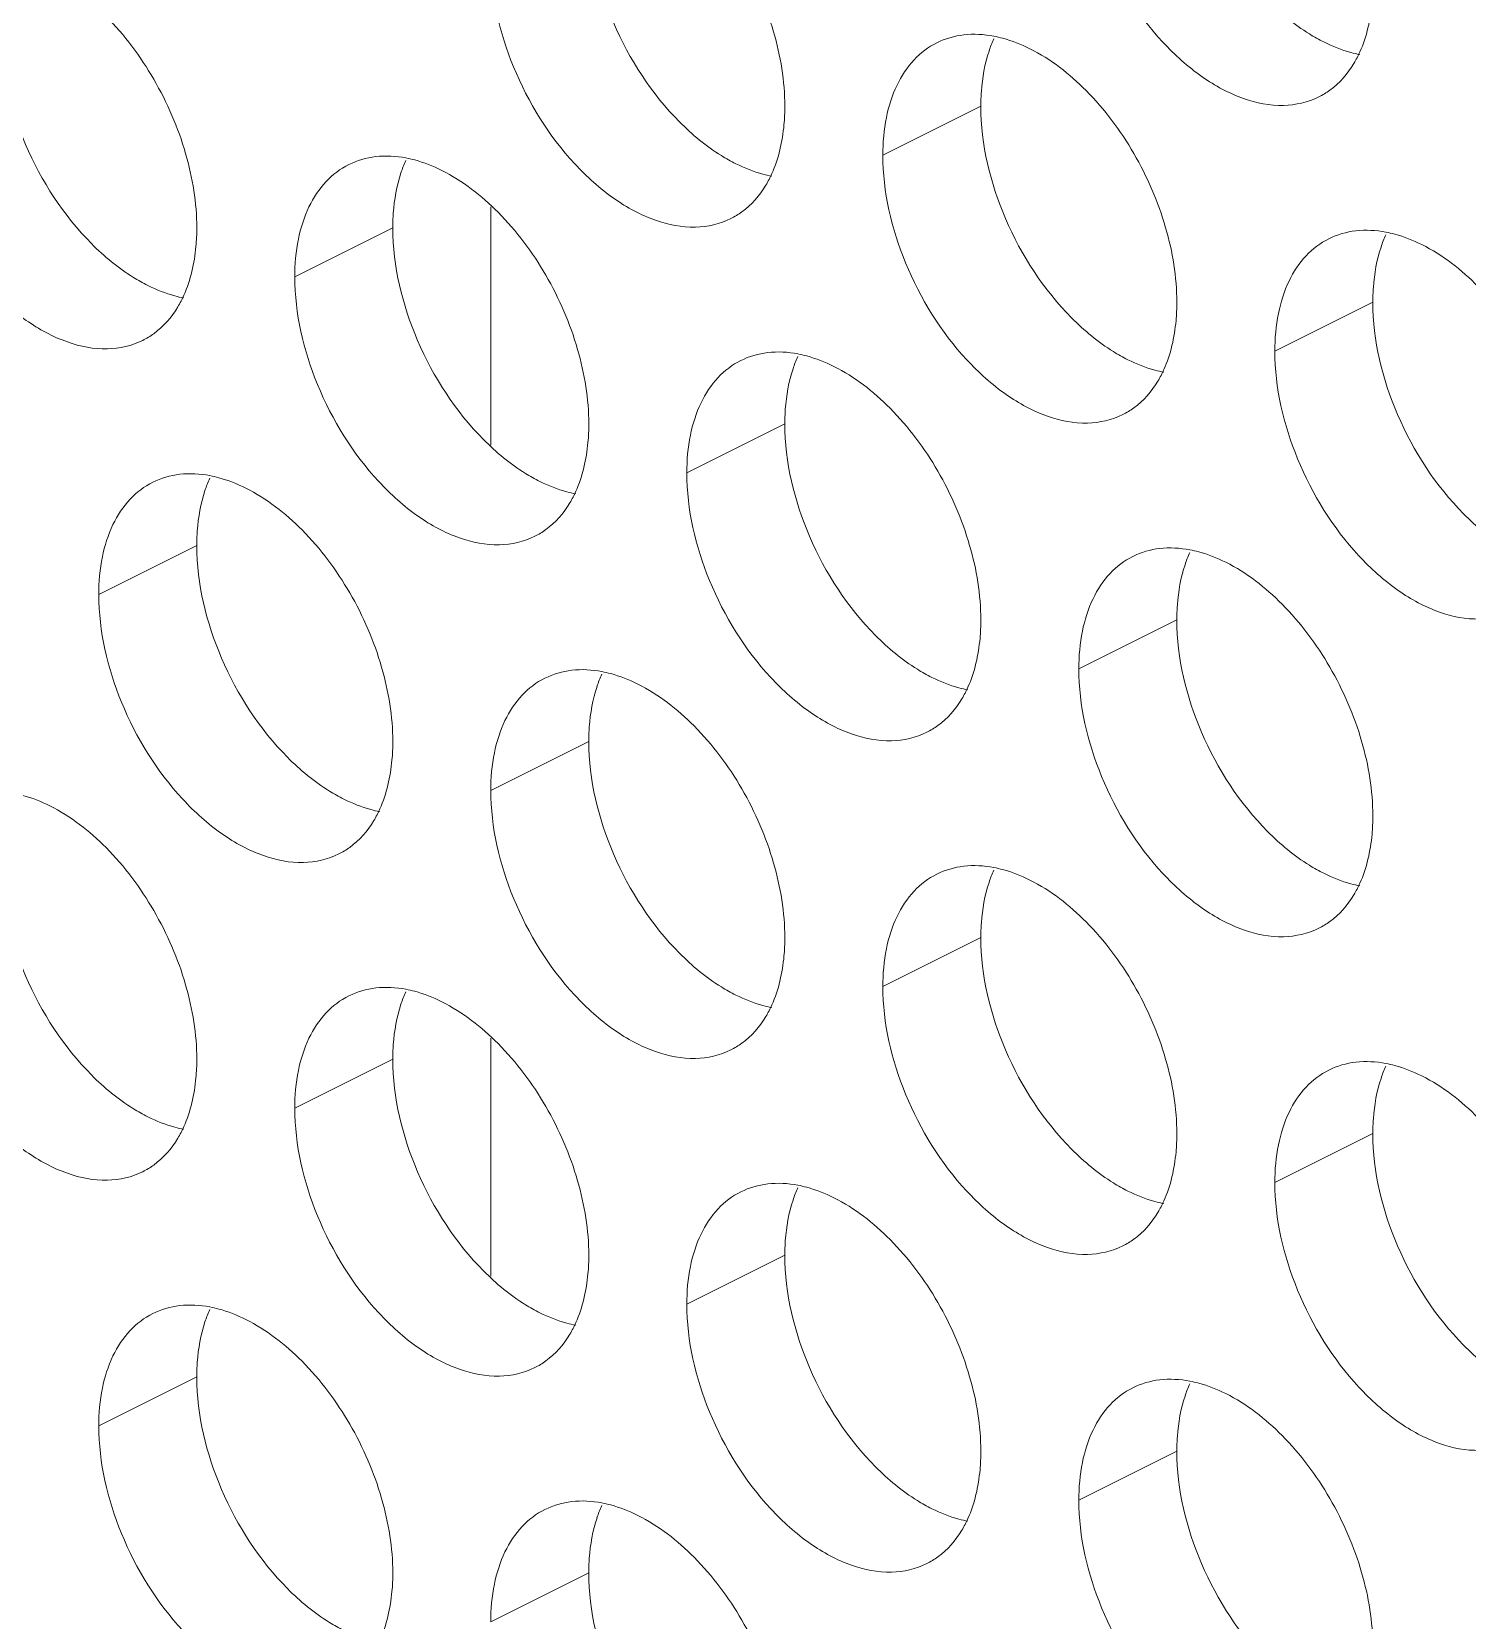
# Model space of a CAD drawing. Header units: millimetres. Extents: x 0 to 2524, y 0 to 1785.
# Drawn here: x 1816.08 to 1824.37, y 881.37 to 890.54 of the extents above; entities that cross this region are included whole.
import ezdxf

# ---------------------------------------------------------------- set-up
doc = ezdxf.new("R2010")
doc.units = ezdxf.units.MM
doc.header["$LTSCALE"] = 0.1
doc.layers.add('标注', color=251, linetype='Continuous', lineweight=9)

msp = doc.modelspace()

# ---------------------------------------------------------------- linework, layer by layer
at = {"layer": '标注'}
for p, q in [((1821.5588, 890.1113), (1820.9931, 889.8285)), ((1818.7303, 888.1552), (1818.7303, 889.5302)), ((1818.1647, 889.4084), (1817.599, 889.1255)), ((1823.8215, 888.9799), (1823.2558, 888.6971)), ((1820.4274, 888.277), (1819.8617, 887.9942)), ((1817.0333, 887.5741), (1816.4676, 887.2912)), ((1822.6901, 887.1456), (1822.1245, 886.8628)), ((1819.296, 886.4427), (1818.7303, 886.1598)), ((1821.5588, 885.3113), (1820.9931, 885.0285)), ((1818.7303, 883.3552), (1818.7303, 884.7302)), ((1818.1647, 884.6084), (1817.599, 884.3255)), ((1823.8215, 884.1799), (1823.2558, 883.8971)), ((1820.4274, 883.477), (1819.8617, 883.1942)), ((1817.0333, 882.7741), (1816.4676, 882.4912)), ((1822.6901, 882.3456), (1822.1245, 882.0628)), ((1819.296, 881.6427), (1818.7303, 881.3598))]:
    msp.add_line(p, q, dxfattribs=at)
for centre, radius, start, end in [((1822.3033, 890.2002), 0.734, 155.87957, 161.78032), ((1823.3072, 890.5708), 0.4532, 296.52559, 305.90341), ((1818.9092, 889.4973), 0.734, 155.87957, 161.78032), ((1819.9131, 889.8679), 0.4532, 296.52559, 305.90341), ((1824.566, 889.0689), 0.734, 155.87957, 161.78032), ((1816.519, 889.1649), 0.4532, 296.52559, 305.90341), ((1821.1719, 888.3659), 0.734, 155.87957, 161.78032), ((1822.1758, 888.7365), 0.4532, 296.52559, 305.90341), ((1817.7778, 887.663), 0.734, 155.87957, 161.78032), ((1818.7817, 888.0335), 0.4532, 296.52559, 305.90341), ((1823.4347, 887.2346), 0.734, 155.87957, 161.78032), ((1820.0405, 886.5316), 0.734, 155.87957, 161.78032), ((1821.0445, 886.9022), 0.4532, 296.52559, 305.90341), ((1817.6503, 886.1992), 0.4532, 296.52559, 305.90341), ((1822.3033, 885.4002), 0.734, 155.87957, 161.78032), ((1823.3072, 885.7708), 0.4532, 296.52559, 305.90341), ((1818.9092, 884.6973), 0.734, 155.87957, 161.78032), ((1819.9131, 885.0679), 0.4532, 296.52559, 305.90341), ((1824.566, 884.2689), 0.734, 155.87957, 161.78032), ((1816.519, 884.3649), 0.4532, 296.52559, 305.90341), ((1821.1719, 883.5659), 0.734, 155.87957, 161.78032), ((1822.1758, 883.9365), 0.4532, 296.52559, 305.90341), ((1817.7778, 882.863), 0.734, 155.87957, 161.78032), ((1818.7817, 883.2335), 0.4532, 296.52559, 305.90341), ((1823.4347, 882.4346), 0.734, 155.87957, 161.78032), ((1820.0405, 881.7316), 0.734, 155.87957, 161.78032), ((1821.0445, 882.1022), 0.4532, 296.52559, 305.90341)]:
    msp.add_arc(centre, radius, start, end, dxfattribs=at)
for points, knots in [([(1823.5096, 890.1653), (1823.447, 890.134), (1823.2971, 890.1001), (1823.0593, 890.1478), (1822.8209, 890.2785), (1822.5131, 890.556), (1822.2271, 891.0187), (1822.1245, 891.4511), (1822.1245, 891.6628)], [0, 0, 0, 0, 0.090718, 0.191742, 0.308104, 0.439279, 0.725532, 1, 1, 1, 1]), ([(1819.5789, 891.5748), (1819.6995, 891.5145), (1819.9301, 891.3341), (1820.1963, 890.9761), (1820.3774, 890.5573), (1820.4274, 890.2563), (1820.4274, 890.1113)], [0, 0, 0, 0, 0.229676, 0.488215, 0.753207, 1, 1, 1, 1]), ([(1819.8198, 890.0207), (1819.6583, 890.1834), (1819.4073, 890.5706), (1819.296, 891.0212), (1819.296, 891.2427)], [0, 0, 0, 0, 0.508684, 1, 1, 1, 1]), ([(1820.1155, 889.4623), (1820.0529, 889.4311), (1819.903, 889.3971), (1819.6652, 889.4449), (1819.4268, 889.5755), (1819.119, 889.8531), (1818.833, 890.3158), (1818.7303, 890.7482), (1818.7303, 890.9598)], [0, 0, 0, 0, 0.090718, 0.191742, 0.308104, 0.439279, 0.725532, 1, 1, 1, 1]), ([(1816.1848, 890.8719), (1816.3054, 890.8115), (1816.5359, 890.6312), (1816.8021, 890.2731), (1816.9833, 889.8544), (1817.0333, 889.5533), (1817.0333, 889.4084)], [0, 0, 0, 0, 0.229676, 0.488215, 0.753207, 1, 1, 1, 1]), ([(1823.8215, 890.8143), (1823.8215, 890.7786), (1823.8158, 890.6464), (1823.7866, 890.5138), (1823.7469, 890.4254)], [0, 0, 0, 0, 0.268874, 1, 1, 1, 1]), ([(1823.5387, 890.4821), (1823.5103, 890.4963), (1823.3923, 890.5628), (1823.2868, 890.6502), (1823.214, 890.7236)], [0, 0, 0, 0, 0.235002, 1, 1, 1, 1]), ([(1816.4257, 889.3177), (1816.2642, 889.4805), (1816.0132, 889.8676), (1815.9019, 890.3182), (1815.9019, 890.5397)], [0, 0, 0, 0, 0.508684, 1, 1, 1, 1]), ([(1820.9931, 889.8285), (1820.9931, 889.9013), (1821.0051, 890.0403), (1821.0641, 890.2304), (1821.1635, 890.3826), (1821.2561, 890.4531), (1821.305, 890.4775)], [0, 0, 0, 0, 0.289235, 0.54966, 0.782932, 1, 1, 1, 1]), ([(1821.305, 890.4775), (1821.3533, 890.5016), (1821.4634, 890.5333), (1821.5771, 890.5265), (1821.6339, 890.5156)], [0, 0, 0, 0, 0.482538, 1, 1, 1, 1]), ([(1821.6339, 890.5156), (1821.6511, 890.5123), (1821.7227, 890.4957), (1821.7916, 890.4684), (1821.8416, 890.4434)], [0, 0, 0, 0, 0.238696, 1, 1, 1, 1]), ([(1823.7464, 890.41), (1823.7292, 890.4132), (1823.6576, 890.4299), (1823.5887, 890.4571), (1823.5387, 890.4821)], [0, 0, 0, 0, 0.238696, 1, 1, 1, 1]), ([(1821.5588, 890.1113), (1821.5588, 890.1397), (1821.5625, 890.2472), (1821.5813, 890.3546), (1821.6061, 890.4297)], [0, 0, 0, 0, 0.264225, 1, 1, 1, 1]), ([(1821.8416, 890.4434), (1821.9623, 890.3831), (1822.1928, 890.2028), (1822.459, 889.8447), (1822.6401, 889.426), (1822.6901, 889.1249), (1822.6901, 888.9799)], [0, 0, 0, 0, 0.229676, 0.488215, 0.753207, 1, 1, 1, 1]), ([(1823.7469, 890.4254), (1823.7366, 890.4025), (1823.6933, 890.3185), (1823.6292, 890.2444), (1823.573, 890.2037)], [0, 0, 0, 0, 0.265525, 1, 1, 1, 1]), ([(1816.7214, 888.7594), (1816.6588, 888.7282), (1816.5089, 888.6942), (1816.2711, 888.742), (1816.0326, 888.8726), (1815.7249, 889.1501), (1815.4388, 889.6128), (1815.3362, 890.0452), (1815.3362, 890.2569)], [0, 0, 0, 0, 0.090718, 0.191742, 0.308104, 0.439279, 0.725532, 1, 1, 1, 1]), ([(1820.4274, 890.1113), (1820.4274, 890.0757), (1820.4217, 889.9434), (1820.3925, 889.8108), (1820.3528, 889.7224)], [0, 0, 0, 0, 0.268874, 1, 1, 1, 1]), ([(1822.0826, 888.8893), (1821.921, 889.0521), (1821.67, 889.4392), (1821.5588, 889.8898), (1821.5588, 890.1113)], [0, 0, 0, 0, 0.508684, 1, 1, 1, 1]), ([(1820.1446, 889.7792), (1820.1161, 889.7934), (1819.9982, 889.8599), (1819.8927, 889.9472), (1819.8198, 890.0207)], [0, 0, 0, 0, 0.235002, 1, 1, 1, 1]), ([(1822.3782, 888.331), (1822.3156, 888.2997), (1822.1657, 888.2658), (1821.9279, 888.3135), (1821.6895, 888.4442), (1821.3817, 888.7217), (1821.0957, 889.1844), (1820.9931, 889.6168), (1820.9931, 889.8285)], [0, 0, 0, 0, 0.090718, 0.191742, 0.308104, 0.439279, 0.725532, 1, 1, 1, 1]), ([(1817.599, 889.1255), (1817.599, 889.1984), (1817.611, 889.3373), (1817.67, 889.5275), (1817.7694, 889.6797), (1817.862, 889.7501), (1817.9109, 889.7745)], [0, 0, 0, 0, 0.289235, 0.54966, 0.782932, 1, 1, 1, 1]), ([(1817.9109, 889.7745), (1817.9592, 889.7986), (1818.0693, 889.8304), (1818.1829, 889.8236), (1818.2398, 889.8127)], [0, 0, 0, 0, 0.482538, 1, 1, 1, 1]), ([(1818.2398, 889.8127), (1818.257, 889.8094), (1818.3286, 889.7928), (1818.3975, 889.7655), (1818.4475, 889.7405)], [0, 0, 0, 0, 0.238696, 1, 1, 1, 1]), ([(1818.4475, 889.7405), (1818.5682, 889.6802), (1818.7987, 889.4998), (1819.0649, 889.1417), (1819.246, 888.723), (1819.296, 888.4219), (1819.296, 888.277)], [0, 0, 0, 0, 0.229676, 0.488215, 0.753207, 1, 1, 1, 1]), ([(1820.3523, 889.707), (1820.335, 889.7103), (1820.2635, 889.7269), (1820.1946, 889.7542), (1820.1446, 889.7792)], [0, 0, 0, 0, 0.238696, 1, 1, 1, 1]), ([(1818.1647, 889.4084), (1818.1647, 889.4368), (1818.1684, 889.5442), (1818.1872, 889.6517), (1818.212, 889.7268)], [0, 0, 0, 0, 0.264225, 1, 1, 1, 1]), ([(1820.3528, 889.7224), (1820.3425, 889.6996), (1820.2992, 889.6156), (1820.2351, 889.5414), (1820.1789, 889.5007)], [0, 0, 0, 0, 0.265525, 1, 1, 1, 1]), ([(1817.0333, 889.4084), (1817.0333, 889.3727), (1817.0276, 889.2405), (1816.9984, 889.1079), (1816.9587, 889.0195)], [0, 0, 0, 0, 0.268874, 1, 1, 1, 1]), ([(1818.6885, 888.1863), (1818.5269, 888.3491), (1818.2759, 888.7363), (1818.1647, 889.1869), (1818.1647, 889.4084)], [0, 0, 0, 0, 0.508684, 1, 1, 1, 1]), ([(1823.5677, 889.3461), (1823.6161, 889.3702), (1823.7261, 889.4019), (1823.8398, 889.3951), (1823.8967, 889.3842)], [0, 0, 0, 0, 0.482538, 1, 1, 1, 1]), ([(1823.8967, 889.3842), (1823.9139, 889.381), (1823.9855, 889.3643), (1824.0544, 889.3371), (1824.1044, 889.3121)], [0, 0, 0, 0, 0.238696, 1, 1, 1, 1]), ([(1816.7504, 889.0762), (1816.722, 889.0905), (1816.6041, 889.157), (1816.4986, 889.2443), (1816.4257, 889.3177)], [0, 0, 0, 0, 0.235002, 1, 1, 1, 1]), ([(1823.2558, 888.6971), (1823.2558, 888.77), (1823.2678, 888.9089), (1823.3269, 889.0991), (1823.4262, 889.2513), (1823.5188, 889.3217), (1823.5677, 889.3461)], [0, 0, 0, 0, 0.289235, 0.54966, 0.782932, 1, 1, 1, 1]), ([(1823.8215, 888.9799), (1823.8215, 889.0084), (1823.8252, 889.1158), (1823.844, 889.2232), (1823.8689, 889.2984)], [0, 0, 0, 0, 0.264225, 1, 1, 1, 1]), ([(1824.1044, 889.3121), (1824.225, 889.2517), (1824.4555, 889.0714), (1824.7217, 888.7133), (1824.9029, 888.2946), (1824.9529, 887.9935), (1824.9529, 887.8486)], [0, 0, 0, 0, 0.229676, 0.488215, 0.753207, 1, 1, 1, 1]), ([(1818.9841, 887.628), (1818.9215, 887.5968), (1818.7716, 887.5628), (1818.5338, 887.6106), (1818.2954, 887.7412), (1817.9876, 888.0188), (1817.7016, 888.4815), (1817.599, 888.9139), (1817.599, 889.1255)], [0, 0, 0, 0, 0.090718, 0.191742, 0.308104, 0.439279, 0.725532, 1, 1, 1, 1]), ([(1816.9581, 889.0041), (1816.9409, 889.0074), (1816.8694, 889.024), (1816.8004, 889.0512), (1816.7504, 889.0762)], [0, 0, 0, 0, 0.238696, 1, 1, 1, 1]), ([(1816.9587, 889.0195), (1816.9484, 888.9966), (1816.9051, 888.9126), (1816.841, 888.8385), (1816.7848, 888.7978)], [0, 0, 0, 0, 0.265525, 1, 1, 1, 1]), ([(1822.6901, 888.9799), (1822.6901, 888.9443), (1822.6845, 888.8121), (1822.6552, 888.6794), (1822.6155, 888.5911)], [0, 0, 0, 0, 0.268874, 1, 1, 1, 1]), ([(1824.3453, 887.7579), (1824.1838, 887.9207), (1823.9328, 888.3078), (1823.8215, 888.7584), (1823.8215, 888.9799)], [0, 0, 0, 0, 0.508684, 1, 1, 1, 1]), ([(1822.4073, 888.6478), (1822.3789, 888.662), (1822.261, 888.7285), (1822.1555, 888.8159), (1822.0826, 888.8893)], [0, 0, 0, 0, 0.235002, 1, 1, 1, 1]), ([(1819.8617, 887.9942), (1819.8617, 888.067), (1819.8737, 888.2059), (1819.9328, 888.3961), (1820.0321, 888.5483), (1820.1247, 888.6187), (1820.1736, 888.6431)], [0, 0, 0, 0, 0.289235, 0.54966, 0.782932, 1, 1, 1, 1]), ([(1820.1736, 888.6431), (1820.2219, 888.6672), (1820.332, 888.699), (1820.4457, 888.6922), (1820.5026, 888.6813)], [0, 0, 0, 0, 0.482538, 1, 1, 1, 1]), ([(1820.5026, 888.6813), (1820.5198, 888.678), (1820.5913, 888.6614), (1820.6602, 888.6341), (1820.7102, 888.6091)], [0, 0, 0, 0, 0.238696, 1, 1, 1, 1]), ([(1822.615, 888.5756), (1822.5978, 888.5789), (1822.5262, 888.5955), (1822.4573, 888.6228), (1822.4073, 888.6478)], [0, 0, 0, 0, 0.238696, 1, 1, 1, 1]), ([(1824.641, 887.1996), (1824.5784, 887.1684), (1824.4285, 887.1344), (1824.1907, 887.1822), (1823.9522, 887.3128), (1823.6445, 887.5903), (1823.3584, 888.053), (1823.2558, 888.4854), (1823.2558, 888.6971)], [0, 0, 0, 0, 0.090718, 0.191742, 0.308104, 0.439279, 0.725532, 1, 1, 1, 1]), ([(1820.4274, 888.277), (1820.4274, 888.3054), (1820.4311, 888.4129), (1820.4499, 888.5203), (1820.4747, 888.5954)], [0, 0, 0, 0, 0.264225, 1, 1, 1, 1]), ([(1820.7102, 888.6091), (1820.8309, 888.5488), (1821.0614, 888.3684), (1821.3276, 888.0104), (1821.5088, 887.5916), (1821.5588, 887.2906), (1821.5588, 887.1456)], [0, 0, 0, 0, 0.229676, 0.488215, 0.753207, 1, 1, 1, 1]), ([(1822.6155, 888.5911), (1822.6052, 888.5682), (1822.562, 888.4842), (1822.4978, 888.4101), (1822.4416, 888.3694)], [0, 0, 0, 0, 0.265525, 1, 1, 1, 1]), ([(1819.296, 888.277), (1819.296, 888.2414), (1819.2903, 888.1091), (1819.2611, 887.9765), (1819.2214, 887.8881)], [0, 0, 0, 0, 0.268874, 1, 1, 1, 1]), ([(1820.9512, 887.055), (1820.7896, 887.2177), (1820.5386, 887.6049), (1820.4274, 888.0555), (1820.4274, 888.277)], [0, 0, 0, 0, 0.508684, 1, 1, 1, 1]), ([(1819.0132, 887.9449), (1818.9848, 887.9591), (1818.8668, 888.0256), (1818.7614, 888.1129), (1818.6885, 888.1863)], [0, 0, 0, 0, 0.235002, 1, 1, 1, 1]), ([(1821.2469, 886.4966), (1821.1843, 886.4654), (1821.0343, 886.4314), (1820.7965, 886.4792), (1820.5581, 886.6098), (1820.2503, 886.8874), (1819.9643, 887.3501), (1819.8617, 887.7825), (1819.8617, 887.9942)], [0, 0, 0, 0, 0.090718, 0.191742, 0.308104, 0.439279, 0.725532, 1, 1, 1, 1]), ([(1816.4676, 887.2912), (1816.4676, 887.3641), (1816.4796, 887.503), (1816.5386, 887.6932), (1816.638, 887.8454), (1816.7306, 887.9158), (1816.7795, 887.9402)], [0, 0, 0, 0, 0.289235, 0.54966, 0.782932, 1, 1, 1, 1]), ([(1816.7795, 887.9402), (1816.8278, 887.9643), (1816.9379, 887.9961), (1817.0516, 887.9892), (1817.1084, 887.9784)], [0, 0, 0, 0, 0.482538, 1, 1, 1, 1]), ([(1817.1084, 887.9784), (1817.1257, 887.9751), (1817.1972, 887.9585), (1817.2661, 887.9312), (1817.3161, 887.9062)], [0, 0, 0, 0, 0.238696, 1, 1, 1, 1]), ([(1817.3161, 887.9062), (1817.4368, 887.8459), (1817.6673, 887.6655), (1817.9335, 887.3074), (1818.1146, 886.8887), (1818.1647, 886.5876), (1818.1647, 886.4427)], [0, 0, 0, 0, 0.229676, 0.488215, 0.753207, 1, 1, 1, 1]), ([(1819.2209, 887.8727), (1819.2037, 887.876), (1819.1321, 887.8926), (1819.0632, 887.9199), (1819.0132, 887.9449)], [0, 0, 0, 0, 0.238696, 1, 1, 1, 1]), ([(1817.0333, 887.5741), (1817.0333, 887.6025), (1817.037, 887.7099), (1817.0558, 887.8173), (1817.0806, 887.8925)], [0, 0, 0, 0, 0.264225, 1, 1, 1, 1]), ([(1819.2214, 887.8881), (1819.2111, 887.8652), (1819.1679, 887.7813), (1819.1037, 887.7071), (1819.0475, 887.6664)], [0, 0, 0, 0, 0.265525, 1, 1, 1, 1]), ([(1824.67, 887.5164), (1824.6416, 887.5307), (1824.5237, 887.5972), (1824.4182, 887.6845), (1824.3453, 887.7579)], [0, 0, 0, 0, 0.235002, 1, 1, 1, 1]), ([(1817.5571, 886.352), (1817.3955, 886.5148), (1817.1445, 886.902), (1817.0333, 887.3525), (1817.0333, 887.5741)], [0, 0, 0, 0, 0.508684, 1, 1, 1, 1]), ([(1822.4364, 887.5118), (1822.4847, 887.5359), (1822.5948, 887.5676), (1822.7084, 887.5608), (1822.7653, 887.5499)], [0, 0, 0, 0, 0.482538, 1, 1, 1, 1]), ([(1822.7653, 887.5499), (1822.7825, 887.5466), (1822.8541, 887.53), (1822.923, 887.5028), (1822.973, 887.4778)], [0, 0, 0, 0, 0.238696, 1, 1, 1, 1]), ([(1822.1245, 886.8628), (1822.1245, 886.9356), (1822.1365, 887.0746), (1822.1955, 887.2647), (1822.2949, 887.417), (1822.3874, 887.4874), (1822.4364, 887.5118)], [0, 0, 0, 0, 0.289235, 0.54966, 0.782932, 1, 1, 1, 1]), ([(1822.6901, 887.1456), (1822.6901, 887.174), (1822.6938, 887.2815), (1822.7126, 887.3889), (1822.7375, 887.464)], [0, 0, 0, 0, 0.264225, 1, 1, 1, 1]), ([(1822.973, 887.4778), (1823.0936, 887.4174), (1823.3242, 887.2371), (1823.5904, 886.879), (1823.7715, 886.4603), (1823.8215, 886.1592), (1823.8215, 886.0143)], [0, 0, 0, 0, 0.229676, 0.488215, 0.753207, 1, 1, 1, 1]), ([(1817.8528, 885.7937), (1817.7902, 885.7625), (1817.6402, 885.7285), (1817.4024, 885.7763), (1817.164, 885.9069), (1816.8562, 886.1845), (1816.5702, 886.6472), (1816.4676, 887.0796), (1816.4676, 887.2912)], [0, 0, 0, 0, 0.090718, 0.191742, 0.308104, 0.439279, 0.725532, 1, 1, 1, 1]), ([(1821.5588, 887.1456), (1821.5588, 887.11), (1821.5531, 886.9778), (1821.5239, 886.8451), (1821.4842, 886.7568)], [0, 0, 0, 0, 0.268874, 1, 1, 1, 1]), ([(1823.214, 885.9236), (1823.0524, 886.0864), (1822.8014, 886.4735), (1822.6901, 886.9241), (1822.6901, 887.1456)], [0, 0, 0, 0, 0.508684, 1, 1, 1, 1]), ([(1821.2759, 886.8135), (1821.2475, 886.8277), (1821.1296, 886.8942), (1821.0241, 886.9816), (1820.9512, 887.055)], [0, 0, 0, 0, 0.235002, 1, 1, 1, 1]), ([(1818.7303, 886.1598), (1818.7303, 886.2327), (1818.7424, 886.3716), (1818.8014, 886.5618), (1818.9008, 886.714), (1818.9933, 886.7844), (1819.0423, 886.8088)], [0, 0, 0, 0, 0.289235, 0.54966, 0.782932, 1, 1, 1, 1]), ([(1819.0423, 886.8088), (1819.0906, 886.8329), (1819.2006, 886.8647), (1819.3143, 886.8579), (1819.3712, 886.847)], [0, 0, 0, 0, 0.482538, 1, 1, 1, 1]), ([(1819.3712, 886.847), (1819.3884, 886.8437), (1819.46, 886.8271), (1819.5289, 886.7998), (1819.5789, 886.7748)], [0, 0, 0, 0, 0.238696, 1, 1, 1, 1]), ([(1821.4836, 886.7413), (1821.4664, 886.7446), (1821.3948, 886.7612), (1821.3259, 886.7885), (1821.2759, 886.8135)], [0, 0, 0, 0, 0.238696, 1, 1, 1, 1]), ([(1823.5096, 885.3653), (1823.447, 885.334), (1823.2971, 885.3001), (1823.0593, 885.3478), (1822.8209, 885.4785), (1822.5131, 885.756), (1822.2271, 886.2187), (1822.1245, 886.6511), (1822.1245, 886.8628)], [0, 0, 0, 0, 0.090718, 0.191742, 0.308104, 0.439279, 0.725532, 1, 1, 1, 1]), ([(1819.296, 886.4427), (1819.296, 886.4711), (1819.2997, 886.5786), (1819.3185, 886.686), (1819.3434, 886.7611)], [0, 0, 0, 0, 0.264225, 1, 1, 1, 1]), ([(1819.5789, 886.7748), (1819.6995, 886.7145), (1819.9301, 886.5341), (1820.1963, 886.1761), (1820.3774, 885.7573), (1820.4274, 885.4563), (1820.4274, 885.3113)], [0, 0, 0, 0, 0.229676, 0.488215, 0.753207, 1, 1, 1, 1]), ([(1821.4842, 886.7568), (1821.4739, 886.7339), (1821.4306, 886.6499), (1821.3665, 886.5758), (1821.3102, 886.535)], [0, 0, 0, 0, 0.265525, 1, 1, 1, 1]), ([(1818.1647, 886.4427), (1818.1647, 886.4071), (1818.159, 886.2748), (1818.1297, 886.1422), (1818.09, 886.0538)], [0, 0, 0, 0, 0.268874, 1, 1, 1, 1]), ([(1819.8198, 885.2207), (1819.6583, 885.3834), (1819.4073, 885.7706), (1819.296, 886.2212), (1819.296, 886.4427)], [0, 0, 0, 0, 0.508684, 1, 1, 1, 1]), ([(1817.8818, 886.1106), (1817.8534, 886.1248), (1817.7355, 886.1913), (1817.63, 886.2786), (1817.5571, 886.352)], [0, 0, 0, 0, 0.235002, 1, 1, 1, 1]), ([(1820.1155, 884.6623), (1820.0529, 884.6311), (1819.903, 884.5971), (1819.6652, 884.6449), (1819.4268, 884.7755), (1819.119, 885.0531), (1818.833, 885.5158), (1818.7303, 885.9482), (1818.7303, 886.1598)], [0, 0, 0, 0, 0.090718, 0.191742, 0.308104, 0.439279, 0.725532, 1, 1, 1, 1]), ([(1815.9771, 886.144), (1815.9943, 886.1408), (1816.0659, 886.1241), (1816.1348, 886.0969), (1816.1848, 886.0719)], [0, 0, 0, 0, 0.238696, 1, 1, 1, 1]), ([(1816.1848, 886.0719), (1816.3054, 886.0115), (1816.5359, 885.8312), (1816.8021, 885.4731), (1816.9833, 885.0544), (1817.0333, 884.7533), (1817.0333, 884.6084)], [0, 0, 0, 0, 0.229676, 0.488215, 0.753207, 1, 1, 1, 1]), ([(1818.0895, 886.0384), (1818.0723, 886.0417), (1818.0007, 886.0583), (1817.9318, 886.0856), (1817.8818, 886.1106)], [0, 0, 0, 0, 0.238696, 1, 1, 1, 1]), ([(1818.09, 886.0538), (1818.0798, 886.0309), (1818.0365, 885.9469), (1817.9724, 885.8728), (1817.9161, 885.8321)], [0, 0, 0, 0, 0.265525, 1, 1, 1, 1]), ([(1823.8215, 886.0143), (1823.8215, 885.9786), (1823.8158, 885.8464), (1823.7866, 885.7138), (1823.7469, 885.6254)], [0, 0, 0, 0, 0.268874, 1, 1, 1, 1]), ([(1823.5387, 885.6821), (1823.5103, 885.6963), (1823.3923, 885.7628), (1823.2868, 885.8502), (1823.214, 885.9236)], [0, 0, 0, 0, 0.235002, 1, 1, 1, 1]), ([(1816.4257, 884.5177), (1816.2642, 884.6805), (1816.0132, 885.0676), (1815.9019, 885.5182), (1815.9019, 885.7397)], [0, 0, 0, 0, 0.508684, 1, 1, 1, 1]), ([(1821.305, 885.6775), (1821.3533, 885.7016), (1821.4634, 885.7333), (1821.5771, 885.7265), (1821.6339, 885.7156)], [0, 0, 0, 0, 0.482538, 1, 1, 1, 1]), ([(1821.6339, 885.7156), (1821.6511, 885.7123), (1821.7227, 885.6957), (1821.7916, 885.6684), (1821.8416, 885.6434)], [0, 0, 0, 0, 0.238696, 1, 1, 1, 1]), ([(1820.9931, 885.0285), (1820.9931, 885.1013), (1821.0051, 885.2403), (1821.0641, 885.4304), (1821.1635, 885.5826), (1821.2561, 885.6531), (1821.305, 885.6775)], [0, 0, 0, 0, 0.289235, 0.54966, 0.782932, 1, 1, 1, 1]), ([(1821.5588, 885.3113), (1821.5588, 885.3397), (1821.5625, 885.4472), (1821.5813, 885.5546), (1821.6061, 885.6297)], [0, 0, 0, 0, 0.264225, 1, 1, 1, 1]), ([(1821.8416, 885.6434), (1821.9623, 885.5831), (1822.1928, 885.4028), (1822.459, 885.0447), (1822.6401, 884.626), (1822.6901, 884.3249), (1822.6901, 884.1799)], [0, 0, 0, 0, 0.229676, 0.488215, 0.753207, 1, 1, 1, 1]), ([(1823.7464, 885.61), (1823.7292, 885.6132), (1823.6576, 885.6299), (1823.5887, 885.6571), (1823.5387, 885.6821)], [0, 0, 0, 0, 0.238696, 1, 1, 1, 1]), ([(1823.7469, 885.6254), (1823.7366, 885.6025), (1823.6933, 885.5185), (1823.6292, 885.4444), (1823.573, 885.4037)], [0, 0, 0, 0, 0.265525, 1, 1, 1, 1]), ([(1816.7214, 883.9594), (1816.6588, 883.9282), (1816.5089, 883.8942), (1816.2711, 883.942), (1816.0326, 884.0726), (1815.7249, 884.3501), (1815.4388, 884.8128), (1815.3362, 885.2452), (1815.3362, 885.4569)], [0, 0, 0, 0, 0.090718, 0.191742, 0.308104, 0.439279, 0.725532, 1, 1, 1, 1]), ([(1820.4274, 885.3113), (1820.4274, 885.2757), (1820.4217, 885.1434), (1820.3925, 885.0108), (1820.3528, 884.9224)], [0, 0, 0, 0, 0.268874, 1, 1, 1, 1]), ([(1822.0826, 884.0893), (1821.921, 884.2521), (1821.67, 884.6392), (1821.5588, 885.0898), (1821.5588, 885.3113)], [0, 0, 0, 0, 0.508684, 1, 1, 1, 1]), ([(1820.1446, 884.9792), (1820.1161, 884.9934), (1819.9982, 885.0599), (1819.8927, 885.1472), (1819.8198, 885.2207)], [0, 0, 0, 0, 0.235002, 1, 1, 1, 1]), ([(1817.599, 884.3255), (1817.599, 884.3984), (1817.611, 884.5373), (1817.67, 884.7275), (1817.7694, 884.8797), (1817.862, 884.9501), (1817.9109, 884.9745)], [0, 0, 0, 0, 0.289235, 0.54966, 0.782932, 1, 1, 1, 1]), ([(1817.9109, 884.9745), (1817.9592, 884.9986), (1818.0693, 885.0304), (1818.1829, 885.0236), (1818.2398, 885.0127)], [0, 0, 0, 0, 0.482538, 1, 1, 1, 1]), ([(1818.2398, 885.0127), (1818.257, 885.0094), (1818.3286, 884.9928), (1818.3975, 884.9655), (1818.4475, 884.9405)], [0, 0, 0, 0, 0.238696, 1, 1, 1, 1]), ([(1820.3523, 884.907), (1820.335, 884.9103), (1820.2635, 884.9269), (1820.1946, 884.9542), (1820.1446, 884.9792)], [0, 0, 0, 0, 0.238696, 1, 1, 1, 1]), ([(1822.3782, 883.531), (1822.3156, 883.4997), (1822.1657, 883.4658), (1821.9279, 883.5135), (1821.6895, 883.6442), (1821.3817, 883.9217), (1821.0957, 884.3844), (1820.9931, 884.8168), (1820.9931, 885.0285)], [0, 0, 0, 0, 0.090718, 0.191742, 0.308104, 0.439279, 0.725532, 1, 1, 1, 1]), ([(1818.1647, 884.6084), (1818.1647, 884.6368), (1818.1684, 884.7442), (1818.1872, 884.8517), (1818.212, 884.9268)], [0, 0, 0, 0, 0.264225, 1, 1, 1, 1]), ([(1818.4475, 884.9405), (1818.5682, 884.8802), (1818.7987, 884.6998), (1819.0649, 884.3417), (1819.246, 883.923), (1819.296, 883.6219), (1819.296, 883.477)], [0, 0, 0, 0, 0.229676, 0.488215, 0.753207, 1, 1, 1, 1]), ([(1820.3528, 884.9224), (1820.3425, 884.8996), (1820.2992, 884.8156), (1820.2351, 884.7414), (1820.1789, 884.7007)], [0, 0, 0, 0, 0.265525, 1, 1, 1, 1]), ([(1817.0333, 884.6084), (1817.0333, 884.5727), (1817.0276, 884.4405), (1816.9984, 884.3079), (1816.9587, 884.2195)], [0, 0, 0, 0, 0.268874, 1, 1, 1, 1]), ([(1818.6885, 883.3863), (1818.5269, 883.5491), (1818.2759, 883.9363), (1818.1647, 884.3869), (1818.1647, 884.6084)], [0, 0, 0, 0, 0.508684, 1, 1, 1, 1]), ([(1816.7504, 884.2762), (1816.722, 884.2905), (1816.6041, 884.357), (1816.4986, 884.4443), (1816.4257, 884.5177)], [0, 0, 0, 0, 0.235002, 1, 1, 1, 1]), ([(1823.2558, 883.8971), (1823.2558, 883.97), (1823.2678, 884.1089), (1823.3269, 884.2991), (1823.4262, 884.4513), (1823.5188, 884.5217), (1823.5677, 884.5461)], [0, 0, 0, 0, 0.289235, 0.54966, 0.782932, 1, 1, 1, 1]), ([(1823.5677, 884.5461), (1823.6161, 884.5702), (1823.7261, 884.6019), (1823.8398, 884.5951), (1823.8967, 884.5842)], [0, 0, 0, 0, 0.482538, 1, 1, 1, 1]), ([(1823.8967, 884.5842), (1823.9139, 884.581), (1823.9855, 884.5643), (1824.0544, 884.5371), (1824.1044, 884.5121)], [0, 0, 0, 0, 0.238696, 1, 1, 1, 1]), ([(1824.1044, 884.5121), (1824.225, 884.4517), (1824.4555, 884.2714), (1824.7217, 883.9133), (1824.9029, 883.4946), (1824.9529, 883.1935), (1824.9529, 883.0486)], [0, 0, 0, 0, 0.229676, 0.488215, 0.753207, 1, 1, 1, 1]), ([(1823.8215, 884.1799), (1823.8215, 884.2084), (1823.8252, 884.3158), (1823.844, 884.4232), (1823.8689, 884.4984)], [0, 0, 0, 0, 0.264225, 1, 1, 1, 1]), ([(1818.9841, 882.828), (1818.9215, 882.7968), (1818.7716, 882.7628), (1818.5338, 882.8106), (1818.2954, 882.9412), (1817.9876, 883.2188), (1817.7016, 883.6815), (1817.599, 884.1139), (1817.599, 884.3255)], [0, 0, 0, 0, 0.090718, 0.191742, 0.308104, 0.439279, 0.725532, 1, 1, 1, 1]), ([(1816.9581, 884.2041), (1816.9409, 884.2074), (1816.8694, 884.224), (1816.8004, 884.2512), (1816.7504, 884.2762)], [0, 0, 0, 0, 0.238696, 1, 1, 1, 1]), ([(1816.9587, 884.2195), (1816.9484, 884.1966), (1816.9051, 884.1126), (1816.841, 884.0385), (1816.7848, 883.9978)], [0, 0, 0, 0, 0.265525, 1, 1, 1, 1]), ([(1822.6901, 884.1799), (1822.6901, 884.1443), (1822.6845, 884.0121), (1822.6552, 883.8794), (1822.6155, 883.7911)], [0, 0, 0, 0, 0.268874, 1, 1, 1, 1]), ([(1824.3453, 882.9579), (1824.1838, 883.1207), (1823.9328, 883.5078), (1823.8215, 883.9584), (1823.8215, 884.1799)], [0, 0, 0, 0, 0.508684, 1, 1, 1, 1]), ([(1822.4073, 883.8478), (1822.3789, 883.862), (1822.261, 883.9285), (1822.1555, 884.0159), (1822.0826, 884.0893)], [0, 0, 0, 0, 0.235002, 1, 1, 1, 1]), ([(1820.1736, 883.8431), (1820.2219, 883.8672), (1820.332, 883.899), (1820.4457, 883.8922), (1820.5026, 883.8813)], [0, 0, 0, 0, 0.482538, 1, 1, 1, 1]), ([(1820.5026, 883.8813), (1820.5198, 883.878), (1820.5913, 883.8614), (1820.6602, 883.8341), (1820.7102, 883.8091)], [0, 0, 0, 0, 0.238696, 1, 1, 1, 1]), ([(1824.641, 882.3996), (1824.5784, 882.3684), (1824.4285, 882.3344), (1824.1907, 882.3822), (1823.9522, 882.5128), (1823.6445, 882.7903), (1823.3584, 883.253), (1823.2558, 883.6854), (1823.2558, 883.8971)], [0, 0, 0, 0, 0.090718, 0.191742, 0.308104, 0.439279, 0.725532, 1, 1, 1, 1]), ([(1819.8617, 883.1942), (1819.8617, 883.267), (1819.8737, 883.4059), (1819.9328, 883.5961), (1820.0321, 883.7483), (1820.1247, 883.8187), (1820.1736, 883.8431)], [0, 0, 0, 0, 0.289235, 0.54966, 0.782932, 1, 1, 1, 1]), ([(1820.4274, 883.477), (1820.4274, 883.5054), (1820.4311, 883.6129), (1820.4499, 883.7203), (1820.4747, 883.7954)], [0, 0, 0, 0, 0.264225, 1, 1, 1, 1]), ([(1820.7102, 883.8091), (1820.8309, 883.7488), (1821.0614, 883.5684), (1821.3276, 883.2104), (1821.5088, 882.7916), (1821.5588, 882.4906), (1821.5588, 882.3456)], [0, 0, 0, 0, 0.229676, 0.488215, 0.753207, 1, 1, 1, 1]), ([(1822.615, 883.7756), (1822.5978, 883.7789), (1822.5262, 883.7955), (1822.4573, 883.8228), (1822.4073, 883.8478)], [0, 0, 0, 0, 0.238696, 1, 1, 1, 1]), ([(1822.6155, 883.7911), (1822.6052, 883.7682), (1822.562, 883.6842), (1822.4978, 883.6101), (1822.4416, 883.5694)], [0, 0, 0, 0, 0.265525, 1, 1, 1, 1]), ([(1819.296, 883.477), (1819.296, 883.4414), (1819.2903, 883.3091), (1819.2611, 883.1765), (1819.2214, 883.0881)], [0, 0, 0, 0, 0.268874, 1, 1, 1, 1]), ([(1820.9512, 882.255), (1820.7896, 882.4177), (1820.5386, 882.8049), (1820.4274, 883.2555), (1820.4274, 883.477)], [0, 0, 0, 0, 0.508684, 1, 1, 1, 1]), ([(1819.0132, 883.1449), (1818.9848, 883.1591), (1818.8668, 883.2256), (1818.7614, 883.3129), (1818.6885, 883.3863)], [0, 0, 0, 0, 0.235002, 1, 1, 1, 1]), ([(1816.4676, 882.4912), (1816.4676, 882.5641), (1816.4796, 882.703), (1816.5386, 882.8932), (1816.638, 883.0454), (1816.7306, 883.1158), (1816.7795, 883.1402)], [0, 0, 0, 0, 0.289235, 0.54966, 0.782932, 1, 1, 1, 1]), ([(1816.7795, 883.1402), (1816.8278, 883.1643), (1816.9379, 883.1961), (1817.0516, 883.1892), (1817.1084, 883.1784)], [0, 0, 0, 0, 0.482538, 1, 1, 1, 1]), ([(1817.1084, 883.1784), (1817.1257, 883.1751), (1817.1972, 883.1585), (1817.2661, 883.1312), (1817.3161, 883.1062)], [0, 0, 0, 0, 0.238696, 1, 1, 1, 1]), ([(1819.2209, 883.0727), (1819.2037, 883.076), (1819.1321, 883.0926), (1819.0632, 883.1199), (1819.0132, 883.1449)], [0, 0, 0, 0, 0.238696, 1, 1, 1, 1]), ([(1821.2469, 881.6966), (1821.1843, 881.6654), (1821.0343, 881.6314), (1820.7965, 881.6792), (1820.5581, 881.8098), (1820.2503, 882.0874), (1819.9643, 882.5501), (1819.8617, 882.9825), (1819.8617, 883.1942)], [0, 0, 0, 0, 0.090718, 0.191742, 0.308104, 0.439279, 0.725532, 1, 1, 1, 1]), ([(1817.0333, 882.7741), (1817.0333, 882.8025), (1817.037, 882.9099), (1817.0558, 883.0173), (1817.0806, 883.0925)], [0, 0, 0, 0, 0.264225, 1, 1, 1, 1]), ([(1817.3161, 883.1062), (1817.4368, 883.0459), (1817.6673, 882.8655), (1817.9335, 882.5074), (1818.1146, 882.0887), (1818.1647, 881.7876), (1818.1647, 881.6427)], [0, 0, 0, 0, 0.229676, 0.488215, 0.753207, 1, 1, 1, 1]), ([(1819.2214, 883.0881), (1819.2111, 883.0652), (1819.1679, 882.9813), (1819.1037, 882.9071), (1819.0475, 882.8664)], [0, 0, 0, 0, 0.265525, 1, 1, 1, 1]), ([(1824.67, 882.7164), (1824.6416, 882.7307), (1824.5237, 882.7972), (1824.4182, 882.8845), (1824.3453, 882.9579)], [0, 0, 0, 0, 0.235002, 1, 1, 1, 1]), ([(1817.5571, 881.552), (1817.3955, 881.7148), (1817.1445, 882.102), (1817.0333, 882.5525), (1817.0333, 882.7741)], [0, 0, 0, 0, 0.508684, 1, 1, 1, 1]), ([(1822.1245, 882.0628), (1822.1245, 882.1356), (1822.1365, 882.2746), (1822.1955, 882.4647), (1822.2949, 882.617), (1822.3874, 882.6874), (1822.4364, 882.7118)], [0, 0, 0, 0, 0.289235, 0.54966, 0.782932, 1, 1, 1, 1]), ([(1822.4364, 882.7118), (1822.4847, 882.7359), (1822.5948, 882.7676), (1822.7084, 882.7608), (1822.7653, 882.7499)], [0, 0, 0, 0, 0.482538, 1, 1, 1, 1]), ([(1822.7653, 882.7499), (1822.7825, 882.7466), (1822.8541, 882.73), (1822.923, 882.7028), (1822.973, 882.6778)], [0, 0, 0, 0, 0.238696, 1, 1, 1, 1]), ([(1822.973, 882.6778), (1823.0936, 882.6174), (1823.3242, 882.4371), (1823.5904, 882.079), (1823.7715, 881.6603), (1823.8215, 881.3592), (1823.8215, 881.2143)], [0, 0, 0, 0, 0.229676, 0.488215, 0.753207, 1, 1, 1, 1]), ([(1822.6901, 882.3456), (1822.6901, 882.374), (1822.6938, 882.4815), (1822.7126, 882.5889), (1822.7375, 882.664)], [0, 0, 0, 0, 0.264225, 1, 1, 1, 1]), ([(1817.8528, 880.9937), (1817.7902, 880.9625), (1817.6402, 880.9285), (1817.4024, 880.9763), (1817.164, 881.1069), (1816.8562, 881.3845), (1816.5702, 881.8472), (1816.4676, 882.2796), (1816.4676, 882.4912)], [0, 0, 0, 0, 0.090718, 0.191742, 0.308104, 0.439279, 0.725532, 1, 1, 1, 1]), ([(1821.5588, 882.3456), (1821.5588, 882.31), (1821.5531, 882.1778), (1821.5239, 882.0451), (1821.4842, 881.9568)], [0, 0, 0, 0, 0.268874, 1, 1, 1, 1]), ([(1823.214, 881.1236), (1823.0524, 881.2864), (1822.8014, 881.6735), (1822.6901, 882.1241), (1822.6901, 882.3456)], [0, 0, 0, 0, 0.508684, 1, 1, 1, 1]), ([(1821.2759, 882.0135), (1821.2475, 882.0277), (1821.1296, 882.0942), (1821.0241, 882.1816), (1820.9512, 882.255)], [0, 0, 0, 0, 0.235002, 1, 1, 1, 1]), ([(1819.0423, 882.0088), (1819.0906, 882.0329), (1819.2006, 882.0647), (1819.3143, 882.0579), (1819.3712, 882.047)], [0, 0, 0, 0, 0.482538, 1, 1, 1, 1]), ([(1819.3712, 882.047), (1819.3884, 882.0437), (1819.46, 882.0271), (1819.5289, 881.9998), (1819.5789, 881.9748)], [0, 0, 0, 0, 0.238696, 1, 1, 1, 1]), ([(1823.5096, 880.5653), (1823.447, 880.534), (1823.2971, 880.5001), (1823.0593, 880.5478), (1822.8209, 880.6785), (1822.5131, 880.956), (1822.2271, 881.4187), (1822.1245, 881.8511), (1822.1245, 882.0628)], [0, 0, 0, 0, 0.090718, 0.191742, 0.308104, 0.439279, 0.725532, 1, 1, 1, 1]), ([(1818.7303, 881.3598), (1818.7303, 881.4327), (1818.7424, 881.5716), (1818.8014, 881.7618), (1818.9008, 881.914), (1818.9933, 881.9844), (1819.0423, 882.0088)], [0, 0, 0, 0, 0.289235, 0.54966, 0.782932, 1, 1, 1, 1]), ([(1819.296, 881.6427), (1819.296, 881.6711), (1819.2997, 881.7786), (1819.3185, 881.886), (1819.3434, 881.9611)], [0, 0, 0, 0, 0.264225, 1, 1, 1, 1]), ([(1819.5789, 881.9748), (1819.6995, 881.9145), (1819.9301, 881.7341), (1820.1963, 881.3761), (1820.3774, 880.9573), (1820.4274, 880.6563), (1820.4274, 880.5113)], [0, 0, 0, 0, 0.229676, 0.488215, 0.753207, 1, 1, 1, 1]), ([(1821.4836, 881.9413), (1821.4664, 881.9446), (1821.3948, 881.9612), (1821.3259, 881.9885), (1821.2759, 882.0135)], [0, 0, 0, 0, 0.238696, 1, 1, 1, 1]), ([(1821.4842, 881.9568), (1821.4739, 881.9339), (1821.4306, 881.8499), (1821.3665, 881.7758), (1821.3102, 881.735)], [0, 0, 0, 0, 0.265525, 1, 1, 1, 1]), ([(1818.1647, 881.6427), (1818.1647, 881.6071), (1818.159, 881.4748), (1818.1297, 881.3422), (1818.09, 881.2538)], [0, 0, 0, 0, 0.268874, 1, 1, 1, 1]), ([(1819.8198, 880.4207), (1819.6583, 880.5834), (1819.4073, 880.9706), (1819.296, 881.4212), (1819.296, 881.6427)], [0, 0, 0, 0, 0.508684, 1, 1, 1, 1]), ([(1817.8818, 881.3106), (1817.8534, 881.3248), (1817.7355, 881.3913), (1817.63, 881.4786), (1817.5571, 881.552)], [0, 0, 0, 0, 0.235002, 1, 1, 1, 1])]:
    msp.add_open_spline(points, degree=3, knots=knots, dxfattribs=at)

doc.saveas('drawing.dxf')
